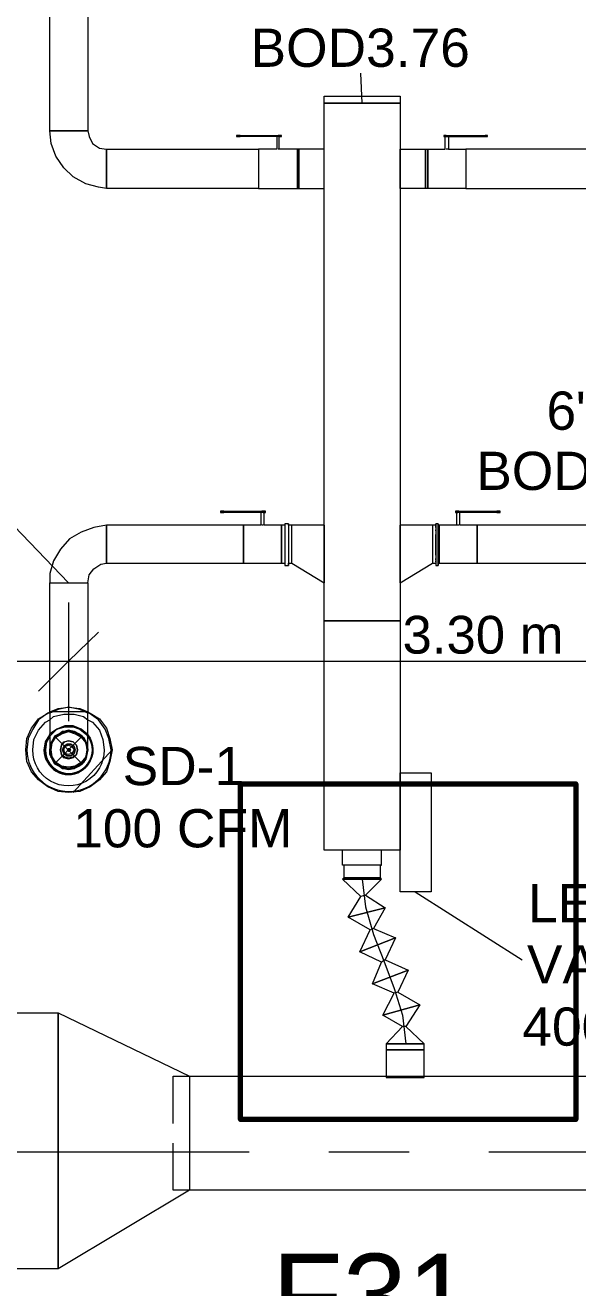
# Model space of a CAD drawing. Header units: metres. Extents: x -2 to 237, y -8 to 52.
# Drawn here: x 7.38 to 9.58, y 13.92 to 18.93 of the extents above; entities that cross this region are included whole.
import ezdxf

# ---------------------------------------------------------------- set-up
doc = ezdxf.new("R2010")
doc.units = ezdxf.units.M
doc.layers.add('HVAC - Ductos', color=5, linetype='Continuous', lineweight=0)
doc.layers.add('PDF4_Text', color=7, linetype='Continuous', lineweight=0)
doc.layers.add('PDF4_Geometry', color=7, linetype='Continuous', lineweight=0, true_color=0xaaaaaa)
doc.styles.add('PDF Arial-BoldMT-Identity-H', font='arial.ttf')
doc.styles.add('PDF Helvetica', font='')
doc.styles.get('PDF Helvetica').set_extended_font_data('Helvetica')

msp = doc.modelspace()

# ---------------------------------------------------------------- linework, layer by layer
at = {"layer": 'HVAC - Ductos', "lineweight": 0}
for points in [[(7.6277, 19.3059), (7.6277, 18.5132), (7.6232, 18.5132), (7.6186, 18.5132), (7.6048, 18.5132), (7.5911, 18.5132), (7.5728, 18.5132), (7.5499, 18.5132), (7.5315, 18.5132), (7.5132, 18.5132), (7.4949, 18.5132), (7.4857, 18.5132), (7.4765, 18.5132), (7.4765, 19.3059)], [(8.7182, 18.6233), (8.7136, 18.7424)], [(8.3791, 18.4904), (8.3791, 18.44), (8.3058, 18.44), (8.3058, 18.4354), (8.3058, 18.4262), (8.3058, 18.417), (8.3058, 18.3988), (8.3058, 18.3804), (8.3058, 18.3621), (8.3058, 18.3438), (8.3058, 18.3254), (8.3058, 18.3071), (8.3058, 18.298), (8.3058, 18.2888), (8.3058, 18.2842), (7.701, 18.2842), (7.701, 18.2888), (7.701, 18.298), (7.701, 18.3071), (7.701, 18.3254), (7.701, 18.3438), (7.701, 18.3621), (7.701, 18.3804), (7.701, 18.3988), (7.701, 18.417), (7.701, 18.4262), (7.701, 18.4354), (7.701, 18.44), (7.701, 18.4354), (7.701, 18.4262), (7.701, 18.417), (7.701, 18.3988), (7.701, 18.3804), (7.701, 18.3621), (7.701, 18.3438), (7.701, 18.3254), (7.701, 18.3071), (7.701, 18.298), (7.701, 18.2888), (7.701, 18.2842), (7.669, 18.2888), (7.6186, 18.3026), (7.5682, 18.33), (7.5315, 18.3667), (7.4995, 18.4125), (7.4811, 18.4629), (7.4765, 18.5132), (7.4857, 18.5132), (7.4949, 18.5132), (7.5132, 18.5132), (7.5315, 18.5132), (7.5499, 18.5132), (7.5728, 18.5132), (7.5911, 18.5132), (7.6048, 18.5132), (7.6186, 18.5132), (7.6232, 18.5132), (7.6277, 18.5132), (7.6323, 18.4904), (7.6461, 18.4629), (7.6736, 18.4446), (7.701, 18.44), (8.3058, 18.44), (8.3058, 18.4354), (8.3058, 18.4262), (8.3058, 18.417), (8.3058, 18.3988), (8.3058, 18.3804), (8.3058, 18.3621), (8.3058, 18.3438), (8.3058, 18.3254), (8.3058, 18.3071), (8.3058, 18.298), (8.3058, 18.2888), (8.3058, 18.2842), (8.4616, 18.2842), (8.4662, 18.2842), (8.5669, 18.2842), (8.5669, 18.2888), (8.5669, 18.298), (8.5669, 18.3071), (8.5669, 18.3254), (8.5669, 18.3438), (8.5669, 18.3621), (8.5669, 18.3804), (8.5669, 18.3988), (8.5669, 18.417), (8.5669, 18.4262), (8.5669, 18.4354), (8.5669, 18.44), (8.4662, 18.44), (8.4616, 18.44), (8.3883, 18.44), (8.3883, 18.4904), (8.3837, 18.4904)], [(8.2188, 18.495), (8.2188, 18.4904)], [(8.2325, 18.495), (8.228, 18.495), (8.2234, 18.495), (8.2188, 18.495), (8.2234, 18.495), (8.228, 18.495), (8.2325, 18.495), (8.3837, 18.495), (8.3883, 18.495), (8.3929, 18.495), (8.3975, 18.495), (8.3929, 18.495), (8.3883, 18.495), (8.3837, 18.495)], [(8.3883, 18.4904), (8.3929, 18.4904), (8.3975, 18.4904), (8.3929, 18.4904), (8.3883, 18.4904), (8.3837, 18.4904), (8.2325, 18.4904), (8.228, 18.4904), (8.2234, 18.4904), (8.2188, 18.4904), (8.2234, 18.4904), (8.228, 18.4904), (8.2325, 18.4904)], [(8.3975, 18.4904), (8.3975, 18.495)], [(11.4854, 18.44), (9.1305, 18.44), (9.1305, 18.4354), (9.1305, 18.4262), (9.1305, 18.417), (9.1305, 18.3988), (9.1305, 18.3804), (9.1305, 18.3621), (9.1305, 18.3438), (9.1305, 18.3254), (9.1305, 18.3071), (9.1305, 18.298), (9.1305, 18.2888), (9.1305, 18.2842), (8.9793, 18.2842), (8.9701, 18.2842), (8.8694, 18.2842), (8.8694, 18.2888), (8.8694, 18.298), (8.8694, 18.3071), (8.8694, 18.3254), (8.8694, 18.3438), (8.8694, 18.3621), (8.8694, 18.3804), (8.8694, 18.3988), (8.8694, 18.417), (8.8694, 18.4262), (8.8694, 18.4354), (8.8694, 18.44), (8.9701, 18.44), (8.9701, 18.4354), (8.9701, 18.4262), (8.9701, 18.417), (8.9701, 18.3988), (8.9701, 18.3804), (8.9701, 18.3621), (8.9701, 18.3438), (8.9701, 18.3254), (8.9701, 18.3071), (8.9701, 18.298), (8.9701, 18.2888), (8.9701, 18.2842), (8.9701, 18.2888), (8.9701, 18.2842), (8.9701, 18.2888), (8.9701, 18.298), (8.9701, 18.3071), (8.9701, 18.3254), (8.9701, 18.3438), (8.9701, 18.3621), (8.9701, 18.3804), (8.9701, 18.3988), (8.9701, 18.417), (8.9701, 18.4262), (8.9701, 18.4354), (8.9701, 18.44), (8.9701, 18.4354), (8.9701, 18.44), (8.9793, 18.44), (8.9793, 18.4354), (8.9793, 18.4262), (8.9793, 18.417), (8.9793, 18.3988), (8.9793, 18.3804), (8.9793, 18.3621), (8.9793, 18.3438), (8.9793, 18.3254), (8.9793, 18.3071), (8.9793, 18.298), (8.9793, 18.2888), (8.9793, 18.2842), (8.9793, 18.2888), (8.9793, 18.2842), (8.9793, 18.2888), (8.9793, 18.298), (8.9793, 18.3071), (8.9793, 18.3254), (8.9793, 18.3438), (8.9793, 18.3621), (8.9793, 18.3804), (8.9793, 18.3988), (8.9793, 18.417), (8.9793, 18.4262), (8.9793, 18.4354), (8.9793, 18.44), (8.9793, 18.4354), (8.9793, 18.44), (9.0481, 18.44), (9.0481, 18.4904), (9.0527, 18.4904), (9.0481, 18.4904), (9.0435, 18.4904), (9.0481, 18.4904), (9.0527, 18.4904), (9.2084, 18.4904)], [(9.0435, 18.495), (9.0435, 18.4904)], [(9.0527, 18.495), (9.0481, 18.495), (9.0435, 18.495), (9.0481, 18.495), (9.0527, 18.495), (9.2084, 18.495)], [(9.0618, 18.4904), (9.0618, 18.44), (9.1305, 18.44), (9.1305, 18.4354), (9.1305, 18.4262), (9.1305, 18.417), (9.1305, 18.3988), (9.1305, 18.3804), (9.1305, 18.3621), (9.1305, 18.3438), (9.1305, 18.3254), (9.1305, 18.3071), (9.1305, 18.298), (9.1305, 18.2888), (9.1305, 18.2842), (11.4854, 18.2842)], [(9.2176, 18.4904), (9.2176, 18.495)], [(8.3883, 18.44), (8.3837, 18.44)], [(9.0618, 18.44), (9.0572, 18.44), (9.0527, 18.44)], [(7.0871, 17.1984), (7.5499, 16.7173), (7.5728, 16.7173), (7.5911, 16.7173), (7.6048, 16.7173), (7.6186, 16.7173), (7.6232, 16.7173), (7.6277, 16.7173), (7.6323, 16.7494), (7.6506, 16.7722), (7.6782, 16.7906), (7.701, 16.7952), (7.701, 16.8044), (7.701, 16.8135), (7.701, 16.8318), (7.701, 16.8502), (7.701, 16.8684), (7.701, 16.8868), (7.701, 16.9051), (7.701, 16.9235), (7.701, 16.9372), (7.701, 16.9418), (7.701, 16.9464), (7.6506, 16.9372), (7.6002, 16.9189), (7.5544, 16.8914), (7.5178, 16.8502), (7.4903, 16.8044), (7.4765, 16.754), (7.4765, 16.7173), (7.4857, 16.7173), (7.4949, 16.7173), (7.5132, 16.7173), (7.5315, 16.7173), (7.5499, 16.7173)], [(8.315, 16.9968), (8.315, 16.9464), (8.2462, 16.9464), (7.701, 16.9464), (7.701, 16.9418), (7.701, 16.9372), (7.701, 16.9235), (7.701, 16.9051), (7.701, 16.8868), (7.701, 16.8684), (7.701, 16.8502), (7.701, 16.8318), (7.701, 16.8135), (7.701, 16.8044), (7.701, 16.7952), (8.2462, 16.7952), (8.2462, 16.8044), (8.2462, 16.8135), (8.2462, 16.8318), (8.2462, 16.8502), (8.2462, 16.8684), (8.2462, 16.8868), (8.2462, 16.9051), (8.2462, 16.9235), (8.2462, 16.9372), (8.2462, 16.9418), (8.2462, 16.9464), (8.2462, 16.9418), (8.2462, 16.9372), (8.2462, 16.9235), (8.2462, 16.9051), (8.2462, 16.8868), (8.2462, 16.8684), (8.2462, 16.8502), (8.2462, 16.8318), (8.2462, 16.8135), (8.2462, 16.8044), (8.2462, 16.7952), (8.3975, 16.7952), (8.3975, 16.8044), (8.3975, 16.8135), (8.3975, 16.8318), (8.3975, 16.8502), (8.3975, 16.8684), (8.3975, 16.8868), (8.3975, 16.9051), (8.3975, 16.9235), (8.3975, 16.9372), (8.3975, 16.9418), (8.3975, 16.9464), (8.3287, 16.9464), (8.3287, 16.9968), (8.3242, 16.9968), (8.3196, 16.9968)], [(8.1546, 17.0013), (8.1592, 17.0013), (8.1546, 17.0013)], [(8.1546, 17.0013), (8.1546, 16.9968)], [(8.1684, 17.0013), (8.1638, 17.0013), (8.1592, 17.0013), (8.1546, 17.0013), (8.1592, 17.0013), (8.1638, 17.0013), (8.1684, 17.0013), (8.3196, 17.0013), (8.3242, 17.0013), (8.3287, 17.0013), (8.3333, 17.0013), (8.3287, 17.0013), (8.3242, 17.0013), (8.3196, 17.0013)], [(8.1546, 16.9968), (8.1592, 16.9968), (8.1546, 16.9968)], [(8.3242, 16.9968), (8.3287, 16.9968), (8.3333, 16.9968), (8.3287, 16.9968), (8.3242, 16.9968), (8.3196, 16.9968), (8.1684, 16.9968), (8.1638, 16.9968), (8.1592, 16.9968), (8.1546, 16.9968), (8.1592, 16.9968), (8.1638, 16.9968), (8.1684, 16.9968)], [(8.3333, 16.9968), (8.3333, 17.0013)], [(9.103, 16.9968), (9.0985, 16.9968), (9.0939, 16.9968), (9.0939, 16.9464), (9.0251, 16.9464), (9.0205, 16.9464)], [(9.0205, 16.7952), (9.0251, 16.7952), (9.1763, 16.7952), (9.1763, 16.8044), (9.1763, 16.8135), (9.1763, 16.8318), (9.1763, 16.8502), (9.1763, 16.8684), (9.1763, 16.8868), (9.1763, 16.9051), (9.1763, 16.9235), (9.1763, 16.9372), (9.1763, 16.9418), (9.1763, 16.9464), (9.1076, 16.9464), (9.1076, 16.9968)], [(9.0893, 17.0013), (9.0893, 16.9968)], [(9.103, 17.0013), (9.0985, 17.0013), (9.0939, 17.0013), (9.0893, 17.0013), (9.0939, 17.0013), (9.0985, 17.0013), (9.103, 17.0013), (9.2542, 17.0013)], [(9.2542, 16.9968), (9.103, 16.9968), (9.0985, 16.9968), (9.0939, 16.9968), (9.0893, 16.9968), (9.0939, 16.9968), (9.0985, 16.9968)], [(9.268, 16.9968), (9.268, 17.0013)], [(8.3242, 16.9464), (8.3196, 16.9464)], [(8.4112, 16.9464), (8.3975, 16.9464), (8.3975, 16.9418), (8.3975, 16.9372), (8.3975, 16.9235), (8.3975, 16.9051), (8.3975, 16.8868), (8.3975, 16.8684), (8.3975, 16.8502), (8.3975, 16.8318), (8.3975, 16.8135), (8.3975, 16.8044), (8.3975, 16.7952), (8.4112, 16.7952)], [(8.4249, 16.9509), (8.4112, 16.9509), (8.4112, 16.9418), (8.4112, 16.9281), (8.4112, 16.9097), (8.4112, 16.8914), (8.4112, 16.8684), (8.4112, 16.8456), (8.4112, 16.8272), (8.4112, 16.8089), (8.4112, 16.7998), (8.4112, 16.7906), (8.4112, 16.786), (8.4249, 16.786)], [(8.4249, 16.9464), (8.4249, 16.9509), (8.4249, 16.9418), (8.4249, 16.9281), (8.4249, 16.9097), (8.4249, 16.8914), (8.4249, 16.8684), (8.4249, 16.8456), (8.4249, 16.8272), (8.4249, 16.8089), (8.4249, 16.7998), (8.4249, 16.7906), (8.4249, 16.786), (8.4249, 16.7906), (8.4249, 16.7952), (8.4387, 16.7952), (8.4387, 16.8044), (8.4387, 16.8135), (8.4387, 16.8318), (8.4387, 16.8502), (8.4387, 16.8684), (8.4387, 16.8868), (8.4387, 16.9051), (8.4387, 16.9235), (8.4387, 16.9372), (8.4387, 16.9418), (8.4387, 16.9464), (8.4249, 16.9464), (8.4249, 16.9418), (8.4249, 16.9372)], [(8.4249, 16.9281), (8.4249, 16.9235)], [(8.4249, 16.9097), (8.4249, 16.9051), (8.4249, 16.8868), (8.4249, 16.8684), (8.4249, 16.8502), (8.4249, 16.8318), (8.4249, 16.8272)], [(8.4387, 16.7952), (8.5669, 16.7173), (8.5669, 16.7219), (8.5669, 16.7402), (8.5669, 16.7631), (8.5669, 16.7952), (8.5669, 16.8684), (8.5669, 16.9006), (8.5669, 16.9235), (8.5669, 16.9418), (8.5669, 16.9464), (8.4387, 16.9464)], [(8.5669, 16.9464), (8.5669, 16.9418), (8.5669, 16.9235), (8.5669, 16.9006), (8.5669, 16.8684), (8.5669, 16.7952), (8.5669, 16.7631), (8.5669, 16.7402), (8.5669, 16.7219), (8.5669, 16.7173)], [(8.9977, 16.9464), (8.8694, 16.9464), (8.8694, 16.9418), (8.8694, 16.9235), (8.8694, 16.9006), (8.8694, 16.8684), (8.8694, 16.7952), (8.8694, 16.7631), (8.8694, 16.7402), (8.8694, 16.7219), (8.8694, 16.7173), (8.9977, 16.7952)], [(8.8694, 16.7173), (8.8694, 16.7219), (8.8694, 16.7402), (8.8694, 16.7631), (8.8694, 16.7952), (8.8694, 16.8684), (8.8694, 16.9006), (8.8694, 16.9235), (8.8694, 16.9418), (8.8694, 16.9464)], [(9.0114, 16.9372), (9.0114, 16.9418), (9.0114, 16.9464), (8.9977, 16.9464), (8.9977, 16.9418), (8.9977, 16.9372), (8.9977, 16.9235), (8.9977, 16.9051), (8.9977, 16.8868), (8.9977, 16.8684), (8.9977, 16.8502), (8.9977, 16.8318), (8.9977, 16.8135), (8.9977, 16.8044), (8.9977, 16.7952), (9.0114, 16.7952), (9.0114, 16.7906), (9.0114, 16.786)], [(9.0114, 16.9464), (9.0114, 16.9509), (9.0114, 16.9418), (9.0114, 16.9281), (9.0114, 16.9097), (9.0114, 16.8914), (9.0114, 16.8684), (9.0114, 16.8456), (9.0114, 16.8272), (9.0114, 16.8089), (9.0114, 16.7998), (9.0114, 16.7906), (9.0114, 16.786), (9.0205, 16.786)], [(9.0205, 16.9509), (9.0114, 16.9509)], [(9.0114, 16.9235), (9.0114, 16.9281)], [(9.0114, 16.8272), (9.0114, 16.8318), (9.0114, 16.8502), (9.0114, 16.8684), (9.0114, 16.8868), (9.0114, 16.9051), (9.0114, 16.9097)], [(9.103, 16.9464), (9.0985, 16.9464), (9.0939, 16.9464)], [(8.4112, 16.8639), (8.4112, 16.8502)], [(8.4387, 16.896), (8.4387, 16.9006)], [(8.9977, 16.9006), (8.9977, 16.896)], [(8.4249, 16.8135), (8.4249, 16.8089)], [(8.4387, 16.8364), (8.4387, 16.841)], [(8.9977, 16.841), (8.9977, 16.8364)], [(9.0114, 16.8089), (9.0114, 16.8135)], [(8.4112, 16.7906), (8.4112, 16.786)], [(8.4249, 16.8044), (8.4249, 16.7998)], [(9.0114, 16.7998), (9.0114, 16.8044)], [(7.5499, 16.6394), (7.5499, 16.4057), (7.5499, 16.1675)], [(7.669, 16.5203), (7.5499, 16.4057), (7.4307, 16.2866)], [(6.6289, 16.4057), (7.5499, 16.4057), (11.0869, 16.4057)], [(7.6277, 16.1996), (7.5957, 16.2133), (7.5499, 16.2225), (7.5086, 16.2133), (7.4765, 16.1996)], [(7.4765, 16.2042), (7.5086, 16.2179), (7.5499, 16.2225), (7.5957, 16.2179), (7.6277, 16.2042)], [(7.6277, 16.2042), (7.6232, 16.2042), (7.6186, 16.2042), (7.6048, 16.2042), (7.5911, 16.2042), (7.5728, 16.2042), (7.5499, 16.2042), (7.5315, 16.2042), (7.5132, 16.2042), (7.4949, 16.2042), (7.4857, 16.2042), (7.4765, 16.2042), (7.4765, 16.1629), (7.4765, 16.1217), (7.4765, 16.0896), (7.4765, 16.0667), (7.4765, 16.0529), (7.4765, 16.0575), (7.4765, 16.0529), (7.4765, 16.0346), (7.4857, 16.0163), (7.4949, 15.998), (7.5132, 15.9888), (7.5315, 15.9797), (7.5499, 15.9751), (7.5728, 15.9797), (7.5911, 15.9888), (7.6048, 15.998), (7.6186, 16.0163), (7.6232, 16.0346), (7.6277, 16.0529), (7.6277, 16.0575), (7.6277, 16.0529), (7.6232, 16.0346), (7.6186, 16.0163), (7.6048, 15.998), (7.5911, 15.9888), (7.5728, 15.9797), (7.5499, 15.9751), (7.5315, 15.9797), (7.5132, 15.9888), (7.4949, 15.998), (7.4857, 16.0163), (7.4765, 16.0346), (7.4765, 16.0529)], [(7.6277, 16.0529), (7.6277, 16.0575), (7.6277, 16.0805), (7.6277, 16.1079), (7.6277, 16.1446), (7.6277, 16.1858), (7.6277, 16.2042), (7.6232, 16.2042), (7.6186, 16.2042), (7.6048, 16.2042), (7.5911, 16.2042), (7.5728, 16.2042), (7.5499, 16.2042), (7.5315, 16.2042), (7.5132, 16.2042), (7.4949, 16.2042), (7.4857, 16.2042), (7.4765, 16.2042)], [(7.4765, 16.1721), (7.4903, 16.1858), (7.5315, 16.195), (7.5728, 16.195), (7.6094, 16.1858), (7.6277, 16.1721)], [(7.5773, 16.1263), (7.5819, 16.1217), (7.6048, 16.1034), (7.614, 16.0896), (7.6232, 16.0713), (7.6186, 16.0896), (7.6048, 16.1079), (7.5911, 16.1171), (7.5728, 16.1263), (7.5499, 16.1308), (7.5315, 16.1263), (7.5132, 16.1171), (7.4949, 16.1079), (7.4857, 16.0896), (7.4765, 16.0713), (7.4765, 16.0575)], [(7.6277, 16.0575), (7.6232, 16.0713), (7.6232, 16.0529), (7.6232, 16.0346), (7.614, 16.0163), (7.6048, 16.0025), (7.5865, 15.9888), (7.5682, 15.9843), (7.5499, 15.9797), (7.5315, 15.9843), (7.5132, 15.9888), (7.4995, 16.0025), (7.4857, 16.0163), (7.4811, 16.0346), (7.4765, 16.0529), (7.4811, 16.0713), (7.4857, 16.0896), (7.4995, 16.1034), (7.5132, 16.1171), (7.5315, 16.1263), (7.5499, 16.1263), (7.5682, 16.1263), (7.5865, 16.1171), (7.6048, 16.1034), (7.6186, 16.085), (7.6232, 16.0805)], [(7.4857, 16.085), (7.4995, 16.1034), (7.5224, 16.1217)], [(7.5178, 16.1217), (7.5224, 16.1217), (7.5269, 16.1263)], [(7.5269, 16.1217), (7.5499, 16.1263), (7.5773, 16.1217)], [(7.4811, 16.0301), (7.4765, 16.0529), (7.4811, 16.0805), (7.4811, 16.085)], [(7.6186, 16.0805), (7.6232, 16.0529), (7.6186, 16.0301)], [(7.4811, 16.0209), (7.4811, 16.0255)], [(7.5224, 15.9888), (7.4995, 16.0025), (7.4857, 16.0209)], [(7.724, 16.0529), (7.5682, 15.8834)], [(7.6186, 16.0209), (7.6048, 16.0025), (7.5819, 15.9888)], [(7.6232, 16.0255), (7.6186, 16.0209)], [(7.5269, 15.9843), (7.5224, 15.9843), (7.5178, 15.9843)], [(7.5773, 15.9843), (7.5499, 15.9797), (7.5269, 15.9843)], [(7.5819, 15.9843), (7.5773, 15.9843)], [(8.6449, 15.5948), (8.6449, 15.5444), (8.6403, 15.5398), (8.796, 15.5398), (8.7915, 15.5444), (8.7869, 15.5444), (8.7686, 15.5444), (8.7456, 15.5444), (8.7182, 15.5444), (8.6907, 15.5444), (8.6632, 15.5444), (8.6494, 15.5444), (8.6449, 15.5444), (8.6494, 15.5444), (8.6632, 15.5444), (8.6907, 15.5444), (8.7182, 15.5444), (8.7456, 15.5444), (8.7686, 15.5444), (8.7869, 15.5444), (8.7915, 15.5444), (8.7915, 15.5948), (8.796, 15.5948), (8.7915, 15.5948), (8.7823, 15.5948), (8.7732, 15.5948), (8.7548, 15.5948), (8.7365, 15.5948), (8.7182, 15.5948), (8.6998, 15.5948), (8.6815, 15.5948), (8.6632, 15.5948), (8.654, 15.5948), (8.6449, 15.5948), (8.6403, 15.5948), (8.6403, 15.6544)], [(8.796, 15.5948), (8.796, 15.6544), (8.7915, 15.6544), (8.7823, 15.6544), (8.7732, 15.6544), (8.7548, 15.6544), (8.7365, 15.6544), (8.7182, 15.6544), (8.6998, 15.6544), (8.6861, 15.6544), (8.6724, 15.6544), (8.6586, 15.6544), (8.6494, 15.6544), (8.6449, 15.6544)], [(8.7686, 15.5948), (8.7548, 15.5948), (8.7365, 15.5948), (8.7182, 15.5948), (8.6998, 15.5948), (8.6815, 15.5948), (8.6632, 15.5948)], [(8.7319, 15.4757), (8.8098, 15.4253), (8.6632, 15.3886), (8.7136, 15.4711), (8.6403, 15.5398), (8.6494, 15.5398), (8.6632, 15.5398), (8.6907, 15.5398), (8.7182, 15.5398), (8.7456, 15.5398), (8.7732, 15.5398), (8.7869, 15.5398), (8.796, 15.5398), (8.7869, 15.5398), (8.7732, 15.5398), (8.7456, 15.5398), (8.7182, 15.5398), (8.6907, 15.5398), (8.6632, 15.5398), (8.6494, 15.5398), (8.6403, 15.5398), (8.796, 15.5398), (8.7319, 15.4757), (8.7136, 15.4711)], [(8.7182, 15.5398), (8.7319, 15.4299), (8.764, 15.3199), (8.8052, 15.2145), (8.8464, 15.1046), (8.8785, 14.9992), (8.8923, 14.8847)], [(8.9289, 15.4894), (9.355, 15.2191)], [(8.764, 15.3428), (8.851, 15.3061), (8.709, 15.2512), (8.7502, 15.3382), (8.6632, 15.3886), (8.8098, 15.4253), (8.764, 15.3428), (8.7502, 15.3382)], [(8.8098, 15.2191), (8.9014, 15.1778), (8.7594, 15.1229), (8.796, 15.21), (8.709, 15.2512), (8.851, 15.3061), (8.8098, 15.2191), (8.796, 15.21)], [(8.8602, 15.0908), (8.9473, 15.0404), (8.8006, 14.9992), (8.8464, 15.0862), (8.7594, 15.1229), (8.9014, 15.1778), (8.8602, 15.0908), (8.8464, 15.0862)], [(8.8923, 14.9533), (8.9656, 14.8847), (8.8144, 14.8847), (8.8785, 14.9533), (8.8006, 14.9992), (8.9473, 15.0404), (8.8923, 14.9533), (8.8785, 14.9533)], [(8.8144, 14.8847), (8.8144, 14.8617), (8.819, 14.8617), (8.8236, 14.8617), (8.8373, 14.8617), (8.851, 14.8617), (8.8694, 14.8617), (8.8923, 14.8617), (8.9106, 14.8617), (8.9289, 14.8617), (8.9427, 14.8617), (8.9564, 14.8617), (8.9656, 14.8617), (8.9656, 14.8847), (8.9564, 14.8847)], [(8.8236, 14.8847), (8.819, 14.8847), (8.8144, 14.8847), (8.819, 14.8847), (8.8236, 14.8847), (8.8373, 14.8847), (8.851, 14.8847), (8.8694, 14.8847), (8.8923, 14.8847), (8.9106, 14.8847), (8.9289, 14.8847), (8.9427, 14.8847), (8.9564, 14.8847), (8.9656, 14.8847)], [(8.9656, 14.7564), (8.9656, 14.8617), (8.9564, 14.8617), (8.9427, 14.8617), (8.9289, 14.8617), (8.9106, 14.8617), (8.8923, 14.8617), (8.8694, 14.8617), (8.851, 14.8617), (8.8373, 14.8617), (8.8236, 14.8617), (8.819, 14.8617), (8.8144, 14.8617), (8.8144, 14.7564)], [(8.8236, 14.8617), (8.8373, 14.8617), (8.851, 14.8617), (8.8694, 14.8617), (8.8923, 14.8617), (8.9106, 14.8617), (8.9289, 14.8617), (8.9427, 14.8617), (8.9564, 14.8617)], [(7.9668, 14.5685), (7.9668, 14.7564), (8.0309, 14.7564)], [(8.0309, 14.7564), (8.0309, 14.3028)], [(8.8144, 14.7564), (8.8144, 14.7518), (8.819, 14.7518), (8.8236, 14.7518), (8.8373, 14.7518), (8.851, 14.7518), (8.8694, 14.7518), (8.8923, 14.7518), (8.8694, 14.7518), (8.851, 14.7518), (8.8373, 14.7518), (8.8236, 14.7518)], [(8.8144, 14.7518), (8.819, 14.7518)], [(8.9564, 14.7518), (8.9427, 14.7518), (8.9289, 14.7518), (8.9106, 14.7518), (8.8923, 14.7518), (8.9106, 14.7518), (8.9289, 14.7518), (8.9427, 14.7518), (8.9564, 14.7518), (8.9656, 14.7518), (8.9656, 14.7564)], [(8.0309, 14.3028), (7.9668, 14.3028), (7.9668, 14.4906)]]:
    msp.add_lwpolyline(points, dxfattribs=at)
for points in [[(8.8694, 18.6233), (8.5669, 18.6233), (8.5669, 18.6507), (8.8694, 18.6507)], [(8.5669, 16.5661), (8.5669, 18.6233), (8.8694, 18.6233), (8.8694, 16.5661)], [(9.2084, 18.495), (9.213, 18.495), (9.2176, 18.495), (9.213, 18.495)], [(9.2084, 18.4904), (9.213, 18.4904), (9.2176, 18.4904), (9.213, 18.4904)], [(8.4616, 18.2842), (8.4616, 18.2888), (8.4616, 18.298), (8.4616, 18.3071), (8.4616, 18.3254), (8.4616, 18.3438), (8.4616, 18.3621), (8.4616, 18.3804), (8.4616, 18.3988), (8.4616, 18.417), (8.4616, 18.4262), (8.4616, 18.4354), (8.4616, 18.44), (8.4616, 18.4354), (8.4616, 18.4262), (8.4616, 18.417), (8.4616, 18.3988), (8.4616, 18.3804), (8.4616, 18.3621), (8.4616, 18.3438), (8.4616, 18.3254), (8.4616, 18.3071), (8.4616, 18.298), (8.4616, 18.2888)], [(8.4616, 18.2842), (8.4616, 18.2888), (8.4616, 18.298), (8.4616, 18.3071), (8.4616, 18.3254), (8.4616, 18.3438), (8.4616, 18.3621), (8.4616, 18.3804), (8.4616, 18.3988), (8.4616, 18.417), (8.4616, 18.4262), (8.4616, 18.4354), (8.4616, 18.44), (8.4616, 18.4354), (8.4616, 18.4262), (8.4616, 18.417), (8.4616, 18.3988), (8.4616, 18.3804), (8.4616, 18.3621), (8.4616, 18.3438), (8.4616, 18.3254), (8.4616, 18.3071), (8.4616, 18.298), (8.4616, 18.2888)], [(8.4662, 18.2842), (8.4662, 18.2888), (8.4662, 18.298), (8.4662, 18.3071), (8.4662, 18.3254), (8.4662, 18.3438), (8.4662, 18.3621), (8.4662, 18.3804), (8.4662, 18.3988), (8.4662, 18.417), (8.4662, 18.4262), (8.4662, 18.4354), (8.4662, 18.44), (8.4662, 18.4354), (8.4662, 18.4262), (8.4662, 18.417), (8.4662, 18.3988), (8.4662, 18.3804), (8.4662, 18.3621), (8.4662, 18.3438), (8.4662, 18.3254), (8.4662, 18.3071), (8.4662, 18.298), (8.4662, 18.2888)], [(8.4662, 18.3621), (8.4662, 18.3438), (8.4662, 18.3254), (8.4662, 18.3071), (8.4662, 18.298), (8.4662, 18.2888), (8.4662, 18.2842), (8.4662, 18.2888), (8.4662, 18.298), (8.4662, 18.3071), (8.4662, 18.3254), (8.4662, 18.3438), (8.4662, 18.3621), (8.4662, 18.3804), (8.4662, 18.3988), (8.4662, 18.417), (8.4662, 18.4262), (8.4662, 18.4354), (8.4662, 18.44), (8.4662, 18.4354), (8.4662, 18.4262), (8.4662, 18.417), (8.4662, 18.3988), (8.4662, 18.3804)], [(9.2542, 17.0013), (9.2588, 17.0013), (9.2634, 17.0013), (9.268, 17.0013), (9.2634, 17.0013), (9.2588, 17.0013)], [(9.2542, 16.9968), (9.2588, 16.9968), (9.2634, 16.9968), (9.268, 16.9968), (9.2634, 16.9968), (9.2588, 16.9968)], [(9.0205, 16.786), (9.0205, 16.7906), (9.0205, 16.7998), (9.0205, 16.8089), (9.0205, 16.8272), (9.0205, 16.8456), (9.0205, 16.8684), (9.0205, 16.8914), (9.0205, 16.9097), (9.0205, 16.9281), (9.0205, 16.9418), (9.0205, 16.9509), (9.0205, 16.9418), (9.0205, 16.9281), (9.0205, 16.9097), (9.0205, 16.8914), (9.0205, 16.8684), (9.0205, 16.8456), (9.0205, 16.8272), (9.0205, 16.8089), (9.0205, 16.7998), (9.0205, 16.7906)], [(9.0205, 16.9464), (9.0205, 16.9418), (9.0205, 16.9372), (9.0205, 16.9235), (9.0205, 16.9051), (9.0205, 16.8868), (9.0205, 16.8684), (9.0205, 16.8502), (9.0205, 16.8318), (9.0205, 16.8135), (9.0205, 16.8044), (9.0205, 16.7952), (9.0205, 16.8044), (9.0205, 16.8135), (9.0205, 16.8318), (9.0205, 16.8502), (9.0205, 16.8684), (9.0205, 16.8868), (9.0205, 16.9051), (9.0205, 16.9235), (9.0205, 16.9372), (9.0205, 16.9418)], [(9.0251, 16.9464), (9.0251, 16.9418), (9.0251, 16.9372), (9.0251, 16.9235), (9.0251, 16.9051), (9.0251, 16.8868), (9.0251, 16.8684), (9.0251, 16.8502), (9.0251, 16.8318), (9.0251, 16.8135), (9.0251, 16.8044), (9.0251, 16.7952), (9.0251, 16.8044), (9.0251, 16.8135), (9.0251, 16.8318), (9.0251, 16.8502), (9.0251, 16.8684), (9.0251, 16.8868), (9.0251, 16.9051), (9.0251, 16.9235), (9.0251, 16.9372), (9.0251, 16.9418)], [(9.0251, 16.7952), (9.0251, 16.8044), (9.0251, 16.8135), (9.0251, 16.8318), (9.0251, 16.8502), (9.0251, 16.8684), (9.0251, 16.8868), (9.0251, 16.9051), (9.0251, 16.9235), (9.0251, 16.9372), (9.0251, 16.9418), (9.0251, 16.9464), (9.0251, 16.9418), (9.0251, 16.9372), (9.0251, 16.9235), (9.0251, 16.9051), (9.0251, 16.8868), (9.0251, 16.8684), (9.0251, 16.8502), (9.0251, 16.8318), (9.0251, 16.8135), (9.0251, 16.8044)], [(10.6929, 16.7952), (10.6929, 16.8044), (10.6929, 16.8135), (10.6929, 16.8318), (10.6929, 16.8502), (10.6929, 16.8684), (10.6929, 16.8868), (10.6929, 16.9051), (10.6929, 16.9235), (10.6929, 16.9372), (10.6929, 16.9418), (10.6929, 16.9464), (9.1763, 16.9464), (9.1763, 16.9418), (9.1763, 16.9372), (9.1763, 16.9235), (9.1763, 16.9051), (9.1763, 16.8868), (9.1763, 16.8684), (9.1763, 16.8502), (9.1763, 16.8318), (9.1763, 16.8135), (9.1763, 16.8044), (9.1763, 16.7952)], [(7.6277, 16.7173), (7.6277, 16.2042), (7.6369, 16.1996), (7.6736, 16.1766), (7.701, 16.14), (7.7148, 16.0988), (7.724, 16.0529), (7.7148, 16.0071), (7.701, 15.9659), (7.6736, 15.9338), (7.6369, 15.9063), (7.5957, 15.888), (7.5499, 15.8834), (7.5086, 15.888), (7.4674, 15.9063), (7.4307, 15.9338), (7.4033, 15.9659), (7.3849, 16.0071), (7.3803, 16.0529), (7.3849, 16.0988), (7.4033, 16.14), (7.4307, 16.1766), (7.4674, 16.1996), (7.4765, 16.2042), (7.4765, 16.7173), (7.4857, 16.7173), (7.4949, 16.7173), (7.5132, 16.7173), (7.5315, 16.7173), (7.5499, 16.7173), (7.5728, 16.7173), (7.5911, 16.7173), (7.6048, 16.7173), (7.6186, 16.7173), (7.6232, 16.7173)], [(8.5669, 15.6544), (8.5669, 16.5661), (8.8694, 16.5661), (8.8694, 15.6544)], [(7.4765, 16.1125), (7.4582, 16.085), (7.4537, 16.0529), (7.4582, 16.085)], [(7.4765, 16.1171), (7.5041, 16.1354), (7.5361, 16.1492), (7.5682, 16.1492), (7.6002, 16.1354), (7.6232, 16.1171), (7.6277, 16.1125), (7.6232, 16.1171), (7.6002, 16.1354), (7.5682, 16.1492), (7.5361, 16.1492), (7.5041, 16.1354), (7.4765, 16.1171), (7.4765, 16.1125)], [(7.6232, 16.1125), (7.5957, 16.1354), (7.5682, 16.1446), (7.5361, 16.1446), (7.5041, 16.1354), (7.4811, 16.1125), (7.4765, 16.1079), (7.4811, 16.1125), (7.5041, 16.1354), (7.5361, 16.1446), (7.5682, 16.1446), (7.5957, 16.1354), (7.6232, 16.1125), (7.6277, 16.1079)], [(7.6186, 16.0255), (7.6002, 16.0025), (7.5773, 15.9888), (7.5499, 15.9843), (7.5224, 15.9888), (7.4995, 16.0025), (7.4857, 16.0255), (7.4811, 16.0529), (7.4857, 16.0805), (7.4995, 16.1034), (7.5224, 16.1171), (7.5499, 16.1263), (7.5773, 16.1171), (7.6002, 16.1034), (7.6186, 16.0805), (7.6232, 16.0529)], [(7.5224, 16.0713), (7.5178, 16.0529), (7.5224, 16.0713), (7.5315, 16.085), (7.5499, 16.0896), (7.5682, 16.085), (7.5819, 16.0713), (7.5865, 16.0529), (7.5819, 16.0713), (7.5682, 16.085), (7.5499, 16.0896), (7.5361, 16.085)], [(7.5315, 16.0667), (7.5269, 16.0529), (7.5315, 16.0667), (7.5453, 16.0759), (7.559, 16.0759), (7.5728, 16.0667), (7.5773, 16.0529), (7.5728, 16.0667), (7.559, 16.0759), (7.5453, 16.0759)], [(7.5636, 16.0392), (7.5499, 16.0346), (7.5361, 16.0392), (7.5315, 16.0529), (7.5361, 16.0667), (7.5499, 16.0713), (7.5636, 16.0667), (7.5728, 16.0529)], [(7.5544, 16.0575), (7.5499, 16.0575), (7.5453, 16.0529), (7.5499, 16.0575), (7.5544, 16.0575), (7.559, 16.0529), (7.5544, 16.0483), (7.5499, 16.0483), (7.5453, 16.0529), (7.5499, 16.0483), (7.5544, 16.0483), (7.5544, 16.0529)], [(7.5819, 16.0346), (7.5865, 16.0529), (7.5819, 16.0346), (7.5682, 16.0209), (7.5499, 16.0163), (7.5315, 16.0209), (7.5224, 16.0346), (7.5178, 16.0529), (7.5224, 16.0346), (7.5361, 16.0255), (7.5499, 16.0209), (7.5682, 16.0255)], [(7.5728, 16.0392), (7.5773, 16.0529), (7.5728, 16.0392), (7.559, 16.0301), (7.5453, 16.0301), (7.5315, 16.0392), (7.5269, 16.0529), (7.5315, 16.0392), (7.5453, 16.0301), (7.559, 16.0301)], [(8.9931, 15.4894), (8.8694, 15.4894), (8.8694, 15.9613), (8.9931, 15.9613)], [(8.6449, 15.5444), (8.654, 15.5444), (8.6632, 15.5444), (8.6815, 15.5444), (8.6998, 15.5444), (8.7182, 15.5444), (8.7365, 15.5444), (8.7548, 15.5444), (8.7686, 15.5444), (8.7823, 15.5444), (8.7915, 15.5444), (8.7823, 15.5444), (8.7686, 15.5444), (8.7548, 15.5444), (8.7365, 15.5444), (8.7182, 15.5444), (8.6998, 15.5444), (8.6815, 15.5444), (8.6632, 15.5444), (8.654, 15.5444)], [(7.2383, 15.0083), (7.5086, 15.0083), (7.5086, 13.9912), (7.2383, 13.9912)], [(7.5086, 15.0083), (8.0309, 14.7564), (19.8011, 14.7564), (19.8011, 14.3028), (8.0309, 14.3028), (7.5086, 13.9912)]]:
    msp.add_lwpolyline(points, close=True, dxfattribs=at)
for points in [[(7.4765, 16.1996), (7.4674, 16.1996), (7.4307, 16.1721), (7.4079, 16.1354), (7.3895, 16.0988), (7.3849, 16.0529, 0.986385), (7.7194, 16.0529), (7.7102, 16.0988), (7.6964, 16.1354), (7.669, 16.1721), (7.6323, 16.1996), (7.6277, 16.1996)], [(7.6277, 16.1721), (7.6461, 16.1629), (7.6736, 16.1308), (7.6873, 16.0942), (7.6919, 16.0529, -1.008161), (7.4079, 16.0529), (7.4124, 16.0942), (7.4307, 16.1308), (7.4582, 16.1629), (7.4765, 16.1721)]]:
    msp.add_lwpolyline(points, format="xyb", dxfattribs=at)
msp.add_lwpolyline([(7.4765, 16.1079), (7.4628, 16.085), (7.4582, 16.0529, 1.371884), (7.6277, 16.1079), (7.6415, 16.085), (7.6461, 16.0529), (7.6415, 16.085), (7.6277, 16.1125, -1.38676), (7.4537, 16.0529, 1.018339), (7.6461, 16.0529, -1.397065)], format="xyb", close=True, dxfattribs=at)
at = {"layer": 'PDF4_Geometry', "color": 8, "lineweight": 0, "true_color": 0x808080}
msp.add_lwpolyline([(7.614, 16.0988), (7.5728, 16.1263), (7.5269, 16.1263), (7.4903, 16.0988), (7.4765, 16.0529), (7.4903, 16.0071), (7.5269, 15.9797), (7.5728, 15.9797), (7.614, 16.0071), (7.6277, 16.0529)], close=True, dxfattribs=at)
for points in [[(7.4949, 16.1079), (7.6048, 15.998)], [(7.6048, 16.1079), (7.4949, 15.998)]]:
    msp.add_lwpolyline(points, dxfattribs=at)
at = {"layer": 'PDF4_Geometry', "color": 232, "lineweight": 70, "true_color": 0xe91e64}
msp.add_lwpolyline([(8.2349, 15.9177), (9.5682, 15.9177), (9.5682, 14.5843), (8.2349, 14.5843)], close=True, dxfattribs=at)
at = {"layer": 'PDF4_Geometry', "lineweight": 0}
for points in [[(8.2692, 14.454), (7.0001, 14.454)], [(8.906, 14.454), (8.5853, 14.454)], [(10.4912, 14.454), (9.2222, 14.454)]]:
    msp.add_lwpolyline(points, dxfattribs=at)

# ---------------------------------------------------------------- texts
at = {"layer": 'PDF4_Text', "lineweight": 0, "attachment_point": 4, "style": 'PDF Helvetica'}
for s, insert, char_height in [('BOD3.76', (8.2742, 18.8424), 0.1519), ('6"ø', (9.4517, 17.3991), 0.1519), ('BOD3.79', (9.1723, 17.1609), 0.1519), ('3.30 m', (8.879, 16.5096), 0.15002), ('SD-1', (7.7656, 15.9879), 0.1519), ('100 CFM', (7.5686, 15.7405), 0.1519), ('LEVEL 3', (9.3784, 15.4427), 0.1519), ('VAV-377', (9.3738, 15.1999), 0.1519), ('400 CFM', (9.3555, 14.9524), 0.1519)]:
    msp.add_mtext(s, dxfattribs=dict(at, insert=insert, char_height=char_height))
at = {"layer": 'PDF4_Text', "color": 232, "lineweight": 70, "true_color": 0xe91e64, "insert": (8.3594, 13.8835), "char_height": 0.32989, "attachment_point": 4, "style": 'PDF Arial-BoldMT-Identity-H'}
msp.add_mtext('F31', dxfattribs=at)

doc.saveas('drawing.dxf')
